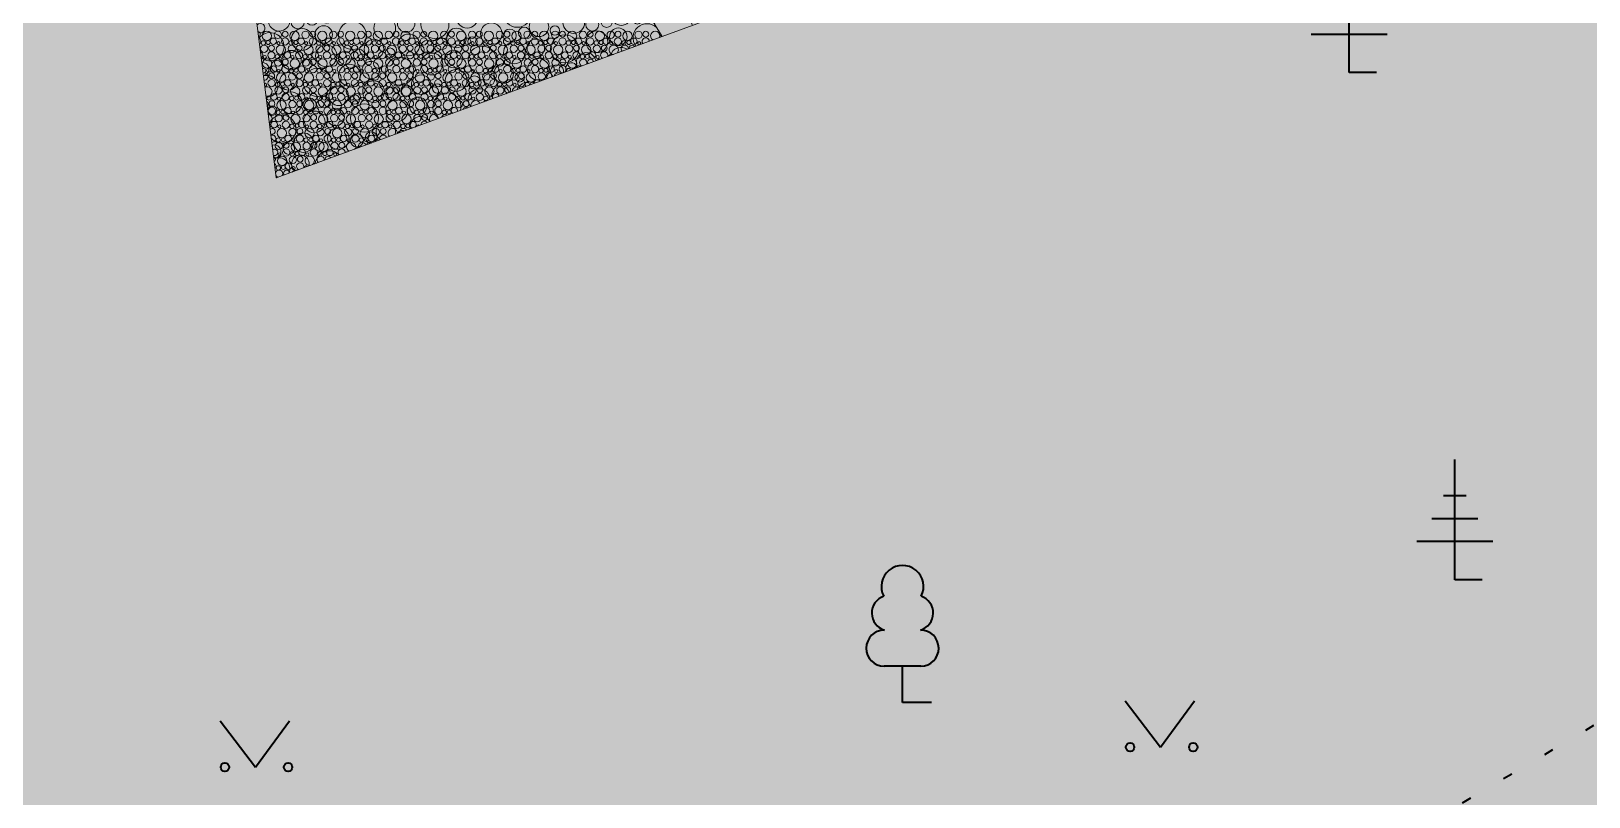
# Model space of a CAD drawing. Header units: millimetres. Extents: x 368386 to 861326, y -331222 to 250838.
# Drawn here: x 769509 to 789932, y -126148 to -116114 of the extents above; entities that cross this region are included whole.
import ezdxf

# ---------------------------------------------------------------- set-up
doc = ezdxf.new("R2010")
doc.units = ezdxf.units.MM
doc.header["$MEASUREMENT"] = 0
doc.linetypes.add('KOLVIK', pattern=[625, 125, -500])
for name, color, linetype, lineweight in [('New_       asendi fill_Pen_No__1', 7, 'Continuous', 13), ('New__ASENDIPLAAN_Pen_No__1', 7, 'Continuous', 13), ('New__ASENDIPLAAN_Pen_No__101', 252, 'Continuous', 13), ('New_HALJASTUS#1_Pen_No__7', 7, 'Continuous', 35), ('New_PUU_Pen_No__7', 7, 'Continuous', 35)]:
    doc.layers.add(name, color=color, linetype=linetype, lineweight=lineweight)
for name, color, linetype, lineweight, true_color in [('New_       asendi fill_Pen_No__149', 7, 'Continuous', 25, 0x186722), ('New_       asendi fill_Pen_No__181', 7, 'Continuous', 0, 0xe8e8e8), ('New__ASENDIPLAAN_Pen_No__102', 7, 'Continuous', 13, 0xcccccc)]:
    doc.layers.add(name, color=color, linetype=linetype, lineweight=lineweight, true_color=true_color)

# ---------------------------------------------------------------- blocks, each defined once
blk = doc.blocks.new('*X2')
at = {"layer": 'New__ASENDIPLAAN_Pen_No__102', "color": 254, "linetype": 'Continuous', "lineweight": 13, "true_color": 0xcccccc}
for centre, radius in [((771508, -106768), 128), ((771718, -106816), 62), ((771468, -107045), 115), ((771846, -107058), 184), ((771746, -107351), 85.8), ((771934, -107315), 75.2), ((772087, -107512), 115), ((771805, -107577), 143), ((771665, -107848), 128), ((772122, -107793), 142), ((772365, -107818), 85.8), ((771625, -108126), 115), ((771876, -107897), 62), ((772003, -108139), 184), ((772425, -108044), 143), ((772284, -108316), 128), ((771903, -108432), 85.8), ((772091, -108395), 75.2), ((772495, -108364), 62), ((772622, -108606), 184), ((771962, -108658), 143), ((772244, -108593), 115), ((771822, -108929), 128), ((772279, -108874), 142), ((772522, -108899), 85.8), ((772710, -108863), 75.2), ((772903, -108783), 128), ((773114, -108832), 62), ((772033, -108977), 62), ((772160, -109220), 184), ((772582, -109125), 143), ((772864, -109060), 115), ((771782, -109206), 115), ((772898, -109341), 142), ((773329, -109330), 75.2), ((771817, -109487), 142), ((772060, -109512), 85.8), ((772248, -109476), 75.2), ((772441, -109396), 128), ((772652, -109445), 62), ((773141, -109366), 85.8), ((773201, -109592), 143), ((773483, -109528), 115), ((772120, -109738), 143), ((772402, -109674), 115), ((772779, -109687), 184), ((773518, -109808), 142), ((772436, -109954), 142), ((772867, -109943), 75.2), ((773061, -109864), 128), ((773271, -109912), 62), ((771979, -110010), 128), ((772190, -110058), 62), ((772679, -109980), 85.8), ((772739, -110206), 143), ((773021, -110141), 115), ((773398, -110154), 184), ((773820, -110060), 143), ((771939, -110287), 115), ((772317, -110300), 184), ((773056, -110422), 142), ((773680, -110331), 128), ((771974, -110568), 142), ((772405, -110557), 75.2), ((772598, -110477), 128), ((772809, -110526), 62), ((773298, -110447), 85.8), ((773487, -110411), 75.2), ((773890, -110380), 62), ((774018, -110622), 184), ((772217, -110593), 85.8), ((772277, -110819), 143), ((772559, -110754), 115), ((772936, -110768), 184), ((773358, -110673), 143), ((773640, -110608), 115), ((774299, -110798), 128), ((772594, -111035), 142), ((773218, -110944), 128), ((773675, -110889), 142), ((773917, -110914), 85.8), ((774106, -110878), 75.2), ((771943, -111170), 75.2), ((772136, -111090), 128), ((772347, -111139), 62), ((772836, -111060), 85.8), ((773024, -111024), 75.2), ((773428, -110993), 62), ((773555, -111235), 184), ((773977, -111140), 143), ((774259, -111076), 115), ((772097, -111368), 115), ((772474, -111381), 184), ((772896, -111286), 143), ((773178, -111222), 115), ((773837, -111412), 128), ((774294, -111357), 142), ((774537, -111382), 85.8), ((772131, -111648), 142), ((772756, -111558), 128), ((773213, -111502), 142), ((773455, -111528), 85.8), ((773644, -111491), 75.2), ((774047, -111460), 62), ((774596, -111608), 143), ((772374, -111674), 85.8), ((772562, -111637), 75.2), ((772966, -111606), 62), ((773093, -111848), 184), ((773515, -111754), 143), ((773797, -111689), 115), ((774175, -111702), 184), ((774913, -111824), 142), ((772434, -111900), 143), ((772716, -111835), 115), ((773375, -112025), 128), ((773832, -111970), 142), ((774075, -111995), 85.8), ((774263, -111959), 75.2), ((774456, -111879), 128), ((774667, -111928), 62), ((772293, -112171), 128), ((772751, -112116), 142), ((772993, -112141), 85.8), ((773182, -112105), 75.2), ((773585, -112074), 62), ((774134, -112221), 143), ((774416, -112156), 115), ((774794, -112170), 184), ((772100, -112251), 75.2), ((772504, -112220), 62), ((772631, -112462), 184), ((773053, -112367), 143), ((773335, -112302), 115), ((773713, -112316), 184), ((774451, -112437), 142), ((775075, -112346), 128), ((772254, -112448), 115), ((772913, -112638), 128), ((773370, -112583), 142), ((773612, -112608), 85.8), ((773801, -112572), 75.2), ((773994, -112492), 128), ((774205, -112541), 62), ((774694, -112462), 85.8), ((774882, -112426), 75.2), ((775036, -112624), 115), ((775286, -112395), 62), ((772289, -112729), 142), ((772531, -112754), 85.8), ((772720, -112718), 75.2), ((773123, -112687), 62), ((773672, -112834), 143), ((773954, -112770), 115), ((774332, -112783), 184), ((774754, -112688), 143), ((772591, -112980), 143), ((772873, -112916), 115), ((773250, -112929), 184), ((773989, -113051), 142), ((774613, -112960), 128), ((775070, -112905), 142), ((775313, -112930), 85.8), ((775501, -112893), 75.2), ((772451, -113252), 128), ((772908, -113196), 142), ((773150, -113222), 85.8), ((773339, -113185), 75.2), ((773532, -113106), 128), ((773742, -113154), 62), ((774232, -113076), 85.8), ((774420, -113039), 75.2), ((774573, -113237), 115), ((774824, -113008), 62), ((774951, -113250), 184), ((775373, -113156), 143), ((775655, -113091), 115), ((772257, -113331), 75.2), ((772661, -113300), 62), ((773210, -113448), 143), ((773492, -113383), 115), ((773870, -113396), 184), ((774291, -113302), 143), ((775232, -113427), 128), ((775690, -113372), 142), ((775932, -113397), 85.8), ((772411, -113529), 115), ((772788, -113542), 184), ((773527, -113664), 142), ((774151, -113573), 128), ((774608, -113518), 142), ((774851, -113543), 85.8), ((775039, -113507), 75.2), ((775443, -113476), 62), ((775570, -113718), 184), ((775992, -113623), 143), ((772446, -113810), 142), ((772688, -113835), 85.8), ((772877, -113799), 75.2), ((773070, -113719), 128), ((773280, -113768), 62), ((773770, -113689), 85.8), ((773958, -113653), 75.2), ((774111, -113850), 115), ((774362, -113622), 62), ((774489, -113864), 184), ((774911, -113769), 143), ((775193, -113704), 115), ((772748, -114061), 143), ((773030, -113996), 115), ((773408, -114010), 184), ((773829, -113915), 143), ((774770, -114040), 128), ((775228, -113985), 142), ((775470, -114010), 85.8), ((775658, -113974), 75.2), ((775852, -113894), 128), ((776062, -113943), 62), ((773065, -114277), 142), ((773689, -114186), 128), ((774146, -114131), 142), ((774389, -114156), 85.8), ((774577, -114120), 75.2), ((774981, -114089), 62), ((775108, -114331), 184), ((775530, -114236), 143), ((775812, -114172), 115), ((776189, -114185), 184), ((772415, -114412), 75.2), ((772608, -114332), 128), ((772818, -114381), 62), ((773308, -114302), 85.8), ((773496, -114266), 75.2), ((773649, -114464), 115), ((773900, -114235), 62), ((774027, -114477), 184), ((774449, -114382), 143), ((774731, -114318), 115), ((775847, -114453), 142), ((776278, -114441), 75.2), ((776471, -114362), 128), ((772568, -114610), 115), ((772945, -114623), 184), ((773367, -114528), 143), ((774308, -114654), 128), ((774765, -114599), 142), ((775008, -114624), 85.8), ((775196, -114587), 75.2), ((775390, -114508), 128), ((775600, -114556), 62), ((776089, -114478), 85.8), ((776149, -114704), 143), ((776431, -114639), 115), ((772603, -114890), 142), ((773227, -114800), 128), ((773684, -114745), 142), ((773927, -114770), 85.8), ((774115, -114733), 75.2), ((774519, -114702), 62), ((774646, -114944), 184), ((775068, -114850), 143), ((775350, -114785), 115), ((775727, -114798), 184), ((776466, -114920), 142), ((772845, -114916), 85.8), ((773034, -114879), 75.2), ((773187, -115077), 115), ((773437, -114848), 62), ((773565, -115090), 184), ((773986, -114996), 143), ((774268, -114931), 115), ((775385, -115066), 142), ((775816, -115055), 75.2), ((776009, -114975), 128), ((776219, -115024), 62), ((776709, -114945), 85.8), ((776897, -114909), 75.2), ((772905, -115142), 143), ((773846, -115267), 128), ((774303, -115212), 142), ((774546, -115237), 85.8), ((774734, -115201), 75.2), ((774927, -115121), 128), ((775138, -115170), 62), ((775627, -115091), 85.8), ((775687, -115317), 143), ((775969, -115252), 115), ((776347, -115266), 184), ((776768, -115171), 143), ((772765, -115413), 128), ((773222, -115358), 142), ((773465, -115383), 85.8), ((773653, -115347), 75.2), ((774057, -115316), 62), ((774184, -115558), 184), ((774606, -115463), 143), ((774888, -115398), 115), ((775265, -115412), 184), ((776628, -115442), 128), ((777085, -115387), 142), ((772572, -115493), 75.2), ((772725, -115690), 115), ((772975, -115462), 62), ((773103, -115704), 184), ((773524, -115609), 143), ((773806, -115544), 115), ((774923, -115679), 142), ((775353, -115668), 75.2), ((775547, -115588), 128), ((775757, -115637), 62), ((776004, -115533), 142), ((776246, -115558), 85.8), ((776435, -115522), 75.2), ((776839, -115491), 62), ((776966, -115733), 184), ((773384, -115880), 128), ((773841, -115825), 142), ((774084, -115850), 85.8), ((774272, -115814), 75.2), ((774465, -115734), 128), ((774676, -115783), 62), ((775165, -115704), 85.8), ((775225, -115930), 143), ((775507, -115866), 115), ((775884, -115879), 184), ((776306, -115784), 143), ((776588, -115720), 115), ((777247, -115910), 128), ((772760, -115971), 142), ((773003, -115996), 85.8), ((773191, -115960), 75.2), ((773595, -115929), 62), ((773722, -116171), 184), ((774144, -116076), 143), ((774426, -116012), 115), ((774803, -116025), 184), ((776166, -116056), 128), ((776623, -116001), 142), ((776866, -116026), 85.8), ((777054, -115989), 75.2), ((777458, -115958), 62), ((773062, -116222), 143), ((773344, -116158), 115), ((774460, -116293), 142), ((774891, -116281), 75.2), ((775085, -116202), 128), ((775295, -116250), 62), ((775542, -116147), 142), ((775784, -116172), 85.8), ((775973, -116135), 75.2), ((776376, -116104), 62), ((776504, -116346), 184), ((776925, -116252), 143), ((777207, -116187), 115), ((772922, -116494), 128), ((773379, -116438), 142), ((773622, -116464), 85.8), ((773810, -116427), 75.2), ((774003, -116348), 128), ((774214, -116396), 62), ((774703, -116318), 85.8), ((774763, -116544), 143), ((775045, -116479), 115), ((775422, -116492), 184), ((775844, -116398), 143), ((776126, -116333), 115), ((772729, -116573), 75.2), ((773132, -116542), 62), ((773260, -116784), 184), ((773682, -116690), 143), ((773963, -116625), 115), ((774341, -116638), 184), ((775704, -116669), 128), ((776161, -116614), 142), ((772882, -116771), 115), ((773998, -116906), 142), ((774429, -116895), 75.2), ((774622, -116815), 128), ((774833, -116864), 62), ((775080, -116760), 142), ((775322, -116785), 85.8), ((775511, -116749), 75.2), ((775914, -116718), 62), ((772917, -117052), 142), ((773160, -117077), 85.8), ((773348, -117041), 75.2), ((773541, -116961), 128), ((773752, -117010), 62), ((774241, -116931), 85.8), ((774301, -117157), 143), ((774583, -117092), 115), ((773219, -117303), 143), ((773501, -117238), 115), ((773879, -117252), 184), ((773536, -117519), 142), ((772886, -117654), 75.2), ((773079, -117574), 128), ((773290, -117623), 62), ((773779, -117544), 85.8)]:
    blk.add_circle(centre, radius, dxfattribs=at)
for centre, radius, start, end in [((771069, -105510), 184, 305.5084, 335.9339), ((771158, -105767), 75.2, 301.8569, 72.3785), ((771351, -105687), 128, 141.5434, 281.8551), ((771311, -105964), 115, 220.3234, 153.912), ((771346, -106245), 142, 234.5317, 139.7037), ((771588, -106270), 85.8, 76.4477, 346.9508), ((771688, -105978), 184, 197.412, 225.9864), ((771648, -106496), 143, 57.5042, 5.8943), ((771226, -106591), 184, 297.9508, 76.2846), ((771965, -106712), 142, 132.7108, 290.6877), ((771315, -106847), 75.2, 284.3524, 89.883), ((771503, -107326), 142, 220.8389, 153.3965), ((772127, -107235), 128, 62.5745, 0.824), ((772338, -107283), 62, 166.9262, 256.4723), ((772465, -107526), 184, 129.5426, 293.8559), ((771384, -107672), 184, 290.7572, 83.4782), ((772553, -107782), 75.2, 94.3416, 329.0569), ((771472, -107928), 75.2, 267.5264, 106.709), ((772707, -107980), 115, 117.809, 305.5895), ((772741, -108260), 142, 59.288, 4.1104), ((771660, -108406), 142, 196.4366, 177.7988), ((772984, -108286), 85.8, 173.5661, 249.8323), ((773044, -108512), 143, 121.5093, 301.8892), ((771541, -108752), 184, 283.7777, 90.4577), ((771629, -109009), 75.2, 249.7839, 124.4515), ((773241, -109074), 184, 77.5811, 345.8173), ((771500, -109271), 143, 338.4121, 35.8233), ((773523, -109250), 128, 130.1717, 293.2268), ((771698, -109833), 184, 276.8967, 97.3387), ((773860, -109541), 184, 178.3687, 245.0298), ((773760, -109834), 85.8, 36.7139, 26.6845), ((771786, -110089), 75.2, 228.3775, 145.8579), ((771657, -110352), 143, 323.4483, 50.7871), ((774137, -110276), 142, 122.742, 300.6564), ((774439, -110527), 143, 185.035, 238.3635), ((771855, -110914), 184, 270.0125, 104.2229), ((774509, -110847), 62, 140.0301, 283.3683), ((774637, -111089), 184, 121.8659, 301.5326), ((771815, -111432), 143, 311.8382, 62.3972), ((774725, -111345), 75.2, 69.9233, 353.4751), ((774878, -111543), 115, 105.3797, 318.0188), ((771885, -111752), 62, 333.2921, 40.9433), ((772012, -111994), 184, 263.0229, 111.2125), ((775156, -111849), 85.8, 151.7397, 271.6588), ((775216, -112075), 143, 111.6389, 311.7595), ((775532, -112291), 142, 189.0223, 234.3762), ((771972, -112513), 143, 301.688, 72.5474), ((775413, -112637), 184, 65.6317, 357.7668), ((775695, -112814), 128, 119.1318, 304.2666), ((772042, -112833), 62, 305.5397, 68.6957), ((772169, -113075), 184, 255.8109, 118.4245), ((776032, -113104), 184, 166.2835, 257.115), ((772069, -113368), 85.8, 330.4593, 43.7761), ((772129, -113594), 143, 292.3093, 81.9261), ((776121, -113361), 75.2, 188.7717, 234.6267), ((776274, -113558), 115, 178.2779, 245.1206), ((776309, -113839), 142, 112.8051, 310.5933), ((772199, -113914), 62, 284.0784, 90.157), ((772326, -114156), 184, 248.2234, 126.012), ((776611, -114090), 143, 167.9424, 255.456), ((776681, -114410), 62, 117.0593, 306.3392), ((772226, -114448), 85.8, 310.1849, 64.0505), ((772286, -114674), 143, 283.3341, 90.9013), ((776809, -114652), 184, 114.1922, 309.2063), ((772356, -114994), 62, 263.6095, 110.6259), ((777090, -114829), 128, 195.609, 227.7895), ((772483, -115236), 184, 240.0304, 134.205), ((777050, -115106), 115, 92.0861, 331.3124), ((777328, -115412), 85.8, 134.0938, 289.3047), ((772383, -115529), 85.8, 293.918, 80.3174), ((777388, -115638), 143, 101.4531, 321.9454), ((772443, -115755), 143, 274.5111, 99.7243), ((777704, -115855), 142, 170.2797, 253.1188), ((772513, -116075), 62, 241.0771, 133.1583), ((772640, -116317), 184, 230.8261, 143.4093), ((777585, -116200), 184, 47.2799, 216.5637), ((777585, -116200), 184, 3.6561, 16.1185), ((776785, -116523), 128, 9.2662, 210.9535), ((777242, -116468), 142, 55.0928, 165.1269), ((772540, -116610), 85.8, 278.9772, 95.2582), ((776404, -116639), 85.8, 347.4019, 232.8179), ((776592, -116603), 75.2, 8.1825, 212.0373), ((772600, -116836), 143, 265.6251, 108.6103), ((776042, -116960), 184, 65.3295, 154.8903), ((774960, -117106), 184, 345.484, 234.7358), ((775382, -117011), 143, 0.4271, 219.7926), ((775664, -116946), 115, 14.0887, 206.1311), ((772670, -117156), 62, 206.5332, 167.7022), ((772798, -117398), 184, 219.6913, 154.5441), ((773967, -117508), 75.2, 315.6369, 264.5829), ((774160, -117428), 128, 343.3773, 236.8425), ((774371, -117477), 62, 62.2344, 157.9854), ((774618, -117373), 142, 31.9164, 188.3034), ((772698, -117690), 85.8, 264.1655, 110.0699), ((773839, -117770), 143, 89.7293, 130.4905), ((772757, -117916), 143, 335.4845, 117.7889), ((773039, -117852), 115, 346.0751, 234.1447), ((773417, -117865), 184, 45.2503, 174.9695)]:
    blk.add_arc(centre, radius, start, end, dxfattribs=at)
blk = doc.blocks.new('*X4')
at = {"layer": 'New_       asendi fill_Pen_No__181', "color": 254, "linetype": 'Continuous', "lineweight": 0, "true_color": 0xe8e8e8}
for centre, radius in [((772599, -116175), 61.2), ((772684, -116246), 42.6), ((772743, -116162), 47.7), ((772838, -116248), 47.3), ((772839, -116154), 38.4), ((772963, -116175), 61.2), ((773048, -116246), 42.6), ((773106, -116162), 47.7), ((773201, -116248), 47.3), ((773202, -116154), 38.4), ((773326, -116175), 61.2), ((773412, -116246), 42.6), ((773470, -116162), 47.7), ((773565, -116248), 47.3), ((773566, -116154), 38.4), ((773690, -116175), 61.2), ((773775, -116246), 42.6), ((773834, -116162), 47.7), ((773929, -116248), 47.3), ((773930, -116154), 38.4), ((774054, -116175), 61.2), ((774139, -116246), 42.6), ((774197, -116162), 47.7), ((774292, -116248), 47.3), ((774293, -116154), 38.4), ((774418, -116175), 61.2), ((774503, -116246), 42.6), ((774561, -116162), 47.7), ((774656, -116248), 47.3), ((774657, -116154), 38.4), ((774781, -116175), 61.2), ((774866, -116246), 42.6), ((774925, -116162), 47.7), ((775020, -116248), 47.3), ((775021, -116154), 38.4), ((775145, -116175), 61.2), ((775230, -116246), 42.6), ((775289, -116162), 47.7), ((775384, -116248), 47.3), ((775385, -116154), 38.4), ((775509, -116175), 61.2), ((775594, -116246), 42.6), ((775652, -116162), 47.7), ((775747, -116248), 47.3), ((775748, -116154), 38.4), ((775872, -116175), 61.2), ((775958, -116246), 42.6), ((776016, -116162), 47.7), ((776111, -116248), 47.3), ((776112, -116154), 38.4), ((776236, -116175), 61.2), ((776321, -116246), 42.6), ((776380, -116162), 47.7), ((776475, -116248), 47.3), ((776476, -116154), 38.4), ((776600, -116175), 61.2), ((776685, -116246), 42.6), ((776743, -116162), 47.7), ((776838, -116248), 47.3), ((776839, -116154), 38.4), ((776964, -116175), 61.2), ((777049, -116246), 42.6), ((777107, -116162), 47.7), ((777202, -116248), 47.3), ((777203, -116154), 38.4), ((777327, -116175), 61.2), ((777412, -116246), 42.6), ((777471, -116162), 47.7), ((777567, -116154), 38.4), ((772563, -116344), 47.7), ((772553, -116267), 28.6), ((772617, -116263), 25.1), ((772658, -116430), 47.3), ((772659, -116336), 38.4), ((772783, -116357), 61.2), ((772752, -116271), 20.7), ((772868, -116428), 42.6), ((772926, -116344), 47.7), ((772917, -116267), 28.6), ((772980, -116263), 25.1), ((773021, -116430), 47.3), ((773022, -116336), 38.4), ((773146, -116357), 61.2), ((773115, -116271), 20.7), ((773232, -116428), 42.6), ((773290, -116344), 47.7), ((773280, -116267), 28.6), ((773344, -116263), 25.1), ((773385, -116430), 47.3), ((773386, -116336), 38.4), ((773510, -116357), 61.2), ((773479, -116271), 20.7), ((773595, -116428), 42.6), ((773654, -116344), 47.7), ((773644, -116267), 28.6), ((773708, -116263), 25.1), ((773749, -116430), 47.3), ((773750, -116336), 38.4), ((773874, -116357), 61.2), ((773843, -116271), 20.7), ((773959, -116428), 42.6), ((774017, -116344), 47.7), ((774008, -116267), 28.6), ((774072, -116263), 25.1), ((774112, -116430), 47.3), ((774113, -116336), 38.4), ((774238, -116357), 61.2), ((774206, -116271), 20.7), ((774323, -116428), 42.6), ((774381, -116344), 47.7), ((774371, -116267), 28.6), ((774435, -116263), 25.1), ((774476, -116430), 47.3), ((774477, -116336), 38.4), ((774601, -116357), 61.2), ((774570, -116271), 20.7), ((774686, -116428), 42.6), ((774745, -116344), 47.7), ((774735, -116267), 28.6), ((774799, -116263), 25.1), ((774840, -116430), 47.3), ((774841, -116336), 38.4), ((774965, -116357), 61.2), ((774934, -116271), 20.7), ((775050, -116428), 42.6), ((775109, -116344), 47.7), ((775099, -116267), 28.6), ((775163, -116263), 25.1), ((775204, -116430), 47.3), ((775205, -116336), 38.4), ((775329, -116357), 61.2), ((775297, -116271), 20.7), ((775414, -116428), 42.6), ((775472, -116344), 47.7), ((775463, -116267), 28.6), ((775526, -116263), 25.1), ((775567, -116430), 47.3), ((775568, -116336), 38.4), ((775692, -116357), 61.2), ((775661, -116271), 20.7), ((775778, -116428), 42.6), ((775836, -116344), 47.7), ((775826, -116267), 28.6), ((775890, -116263), 25.1), ((775931, -116430), 47.3), ((775932, -116336), 38.4), ((776056, -116357), 61.2), ((776025, -116271), 20.7), ((776141, -116428), 42.6), ((776200, -116344), 47.7), ((776190, -116267), 28.6), ((776254, -116263), 25.1), ((776295, -116430), 47.3), ((776296, -116336), 38.4), ((776420, -116357), 61.2), ((776389, -116271), 20.7), ((776505, -116428), 42.6), ((776563, -116344), 47.7), ((776554, -116267), 28.6), ((776618, -116263), 25.1), ((776658, -116430), 47.3), ((776659, -116336), 38.4), ((776784, -116357), 61.2), ((776752, -116271), 20.7), ((776869, -116428), 42.6), ((776927, -116344), 47.7), ((776917, -116267), 28.6), ((776981, -116263), 25.1), ((777023, -116336), 38.4), ((777116, -116271), 20.7), ((777281, -116267), 28.6), ((777345, -116263), 25.1), ((777480, -116271), 20.7), ((772603, -116539), 61.2), ((772572, -116453), 20.7), ((772620, -116627), 25.1), ((772688, -116610), 42.6), ((772746, -116526), 47.7), ((772737, -116449), 28.6), ((772755, -116635), 20.7), ((772800, -116445), 25.1), ((772841, -116612), 47.3), ((772842, -116518), 38.4), ((772920, -116631), 28.6), ((772966, -116539), 61.2), ((772935, -116453), 20.7), ((772984, -116627), 25.1), ((773052, -116610), 42.6), ((773110, -116526), 47.7), ((773100, -116449), 28.6), ((773119, -116635), 20.7), ((773164, -116445), 25.1), ((773205, -116612), 47.3), ((773206, -116518), 38.4), ((773284, -116631), 28.6), ((773330, -116539), 61.2), ((773299, -116453), 20.7), ((773348, -116627), 25.1), ((773415, -116610), 42.6), ((773474, -116526), 47.7), ((773464, -116449), 28.6), ((773483, -116635), 20.7), ((773528, -116445), 25.1), ((773569, -116612), 47.3), ((773570, -116518), 38.4), ((773648, -116631), 28.6), ((773694, -116539), 61.2), ((773663, -116453), 20.7), ((773712, -116627), 25.1), ((773779, -116610), 42.6), ((773837, -116526), 47.7), ((773828, -116449), 28.6), ((773846, -116635), 20.7), ((773892, -116445), 25.1), ((773932, -116612), 47.3), ((773933, -116518), 38.4), ((774011, -116631), 28.6), ((774058, -116539), 61.2), ((774026, -116453), 20.7), ((774075, -116627), 25.1), ((774143, -116610), 42.6), ((774201, -116526), 47.7), ((774191, -116449), 28.6), ((774210, -116635), 20.7), ((774255, -116445), 25.1), ((774296, -116612), 47.3), ((774297, -116518), 38.4), ((774375, -116631), 28.6), ((774421, -116539), 61.2), ((774390, -116453), 20.7), ((774439, -116627), 25.1), ((774506, -116610), 42.6), ((774565, -116526), 47.7), ((774555, -116449), 28.6), ((774574, -116635), 20.7), ((774619, -116445), 25.1), ((774660, -116612), 47.3), ((774661, -116518), 38.4), ((774739, -116631), 28.6), ((774785, -116539), 61.2), ((774754, -116453), 20.7), ((774803, -116627), 25.1), ((774870, -116610), 42.6), ((774929, -116526), 47.7), ((774919, -116449), 28.6), ((774937, -116635), 20.7), ((774983, -116445), 25.1), ((775024, -116612), 47.3), ((775025, -116518), 38.4), ((775103, -116631), 28.6), ((775149, -116539), 61.2), ((775117, -116453), 20.7), ((775166, -116627), 25.1), ((775234, -116610), 42.6), ((775292, -116526), 47.7), ((775283, -116449), 28.6), ((775301, -116635), 20.7), ((775346, -116445), 25.1), ((775387, -116612), 47.3), ((775388, -116518), 38.4), ((775466, -116631), 28.6), ((775512, -116539), 61.2), ((775481, -116453), 20.7), ((775530, -116627), 25.1), ((775598, -116610), 42.6), ((775656, -116526), 47.7), ((775646, -116449), 28.6), ((775665, -116635), 20.7), ((775710, -116445), 25.1), ((775751, -116612), 47.3), ((775752, -116518), 38.4), ((775830, -116631), 28.6), ((775876, -116539), 61.2), ((775845, -116453), 20.7), ((775894, -116627), 25.1), ((775961, -116610), 42.6), ((776020, -116526), 47.7), ((776010, -116449), 28.6), ((776029, -116635), 20.7), ((776074, -116445), 25.1), ((776115, -116612), 47.3), ((776116, -116518), 38.4), ((776194, -116631), 28.6), ((776240, -116539), 61.2), ((776209, -116453), 20.7), ((776258, -116627), 25.1), ((776325, -116610), 42.6), ((776383, -116526), 47.7), ((776374, -116449), 28.6), ((776392, -116635), 20.7), ((776438, -116445), 25.1), ((776479, -116518), 38.4), ((776604, -116539), 61.2), ((776572, -116453), 20.7), ((776737, -116449), 28.6), ((776801, -116445), 25.1), ((776936, -116453), 20.7), ((772661, -116794), 47.3), ((772662, -116700), 38.4), ((772740, -116813), 28.6), ((772786, -116721), 61.2), ((772804, -116809), 25.1), ((772872, -116792), 42.6), ((772930, -116708), 47.7), ((772939, -116817), 20.7), ((773025, -116794), 47.3), ((773026, -116700), 38.4), ((773104, -116813), 28.6), ((773150, -116721), 61.2), ((773168, -116809), 25.1), ((773235, -116792), 42.6), ((773294, -116708), 47.7), ((773303, -116817), 20.7), ((773389, -116794), 47.3), ((773390, -116700), 38.4), ((773468, -116813), 28.6), ((773514, -116721), 61.2), ((773532, -116809), 25.1), ((773599, -116792), 42.6), ((773657, -116708), 47.7), ((773666, -116817), 20.7), ((773752, -116794), 47.3), ((773753, -116700), 38.4), ((773831, -116813), 28.6), ((773878, -116721), 61.2), ((773895, -116809), 25.1), ((773963, -116792), 42.6), ((774021, -116708), 47.7), ((774030, -116817), 20.7), ((774116, -116794), 47.3), ((774117, -116700), 38.4), ((774195, -116813), 28.6), ((774241, -116721), 61.2), ((774259, -116809), 25.1), ((774326, -116792), 42.6), ((774385, -116708), 47.7), ((774394, -116817), 20.7), ((774480, -116794), 47.3), ((774481, -116700), 38.4), ((774559, -116813), 28.6), ((774605, -116721), 61.2), ((774623, -116809), 25.1), ((774690, -116792), 42.6), ((774749, -116708), 47.7), ((774757, -116817), 20.7), ((774844, -116794), 47.3), ((774845, -116700), 38.4), ((774923, -116813), 28.6), ((774969, -116721), 61.2), ((774986, -116809), 25.1), ((775054, -116792), 42.6), ((775112, -116708), 47.7), ((775121, -116817), 20.7), ((775207, -116794), 47.3), ((775208, -116700), 38.4), ((775286, -116813), 28.6), ((775332, -116721), 61.2), ((775350, -116809), 25.1), ((775418, -116792), 42.6), ((775476, -116708), 47.7), ((775485, -116817), 20.7), ((775571, -116794), 47.3), ((775572, -116700), 38.4), ((775650, -116813), 28.6), ((775696, -116721), 61.2), ((775714, -116809), 25.1), ((775781, -116792), 42.6), ((775840, -116708), 47.7), ((775849, -116817), 20.7), ((775935, -116794), 47.3), ((775936, -116700), 38.4), ((776060, -116721), 61.2), ((776203, -116708), 47.7), ((772624, -116991), 25.1), ((772692, -116974), 42.6), ((772750, -116890), 47.7), ((772790, -117085), 61.2), ((772759, -116999), 20.7), ((772845, -116976), 47.3), ((772846, -116882), 38.4), ((772934, -117072), 47.7), ((772924, -116995), 28.6), ((772970, -116903), 61.2), ((772988, -116991), 25.1), ((773055, -116974), 42.6), ((773114, -116890), 47.7), ((773154, -117085), 61.2), ((773123, -116999), 20.7), ((773209, -116976), 47.3), ((773210, -116882), 38.4), ((773297, -117072), 47.7), ((773288, -116995), 28.6), ((773334, -116903), 61.2), ((773352, -116991), 25.1), ((773419, -116974), 42.6), ((773477, -116890), 47.7), ((773518, -117085), 61.2), ((773486, -116999), 20.7), ((773572, -116976), 47.3), ((773573, -116882), 38.4), ((773661, -117072), 47.7), ((773651, -116995), 28.6), ((773698, -116903), 61.2), ((773715, -116991), 25.1), ((773783, -116974), 42.6), ((773841, -116890), 47.7), ((773881, -117085), 61.2), ((773850, -116999), 20.7), ((773936, -116976), 47.3), ((773937, -116882), 38.4), ((774025, -117072), 47.7), ((774015, -116995), 28.6), ((774061, -116903), 61.2), ((774079, -116991), 25.1), ((774146, -116974), 42.6), ((774205, -116890), 47.7), ((774245, -117085), 61.2), ((774214, -116999), 20.7), ((774300, -116976), 47.3), ((774301, -116882), 38.4), ((774389, -117072), 47.7), ((774379, -116995), 28.6), ((774425, -116903), 61.2), ((774443, -116991), 25.1), ((774510, -116974), 42.6), ((774569, -116890), 47.7), ((774609, -117085), 61.2), ((774577, -116999), 20.7), ((774664, -116976), 47.3), ((774665, -116882), 38.4), ((774752, -117072), 47.7), ((774743, -116995), 28.6), ((774789, -116903), 61.2), ((774806, -116991), 25.1), ((774874, -116974), 42.6), ((774932, -116890), 47.7), ((774972, -117085), 61.2), ((774941, -116999), 20.7), ((775027, -116976), 47.3), ((775028, -116882), 38.4), ((775116, -117072), 47.7), ((775106, -116995), 28.6), ((775152, -116903), 61.2), ((775170, -116991), 25.1), ((775238, -116974), 42.6), ((775296, -116890), 47.7), ((775305, -116999), 20.7), ((775391, -116976), 47.3), ((775392, -116882), 38.4), ((775470, -116995), 28.6), ((775516, -116903), 61.2), ((775660, -116890), 47.7), ((775756, -116882), 38.4), ((772665, -117158), 47.3), ((772666, -117064), 38.4), ((772754, -117254), 47.7), ((772744, -117177), 28.6), ((772808, -117173), 25.1), ((772850, -117245), 38.4), ((772875, -117156), 42.6), ((772974, -117267), 61.2), ((772943, -117181), 20.7), ((773029, -117158), 47.3), ((773030, -117064), 38.4), ((773117, -117254), 47.7), ((773108, -117177), 28.6), ((773172, -117173), 25.1), ((773213, -117245), 38.4), ((773239, -117156), 42.6), ((773338, -117267), 61.2), ((773306, -117181), 20.7), ((773392, -117158), 47.3), ((773393, -117064), 38.4), ((773481, -117254), 47.7), ((773471, -117177), 28.6), ((773535, -117173), 25.1), ((773577, -117245), 38.4), ((773603, -117156), 42.6), ((773701, -117267), 61.2), ((773670, -117181), 20.7), ((773756, -117158), 47.3), ((773757, -117064), 38.4), ((773845, -117254), 47.7), ((773835, -117177), 28.6), ((773899, -117173), 25.1), ((773941, -117245), 38.4), ((773966, -117156), 42.6), ((774065, -117267), 61.2), ((774034, -117181), 20.7), ((774120, -117158), 47.3), ((774121, -117064), 38.4), ((774209, -117254), 47.7), ((774199, -117177), 28.6), ((774263, -117173), 25.1), ((774305, -117245), 38.4), ((774330, -117156), 42.6), ((774429, -117267), 61.2), ((774397, -117181), 20.7), ((774484, -117158), 47.3), ((774485, -117064), 38.4), ((774572, -117254), 47.7), ((774563, -117177), 28.6), ((774626, -117173), 25.1), ((774668, -117245), 38.4), ((774694, -117156), 42.6), ((774761, -117181), 20.7), ((774847, -117158), 47.3), ((774848, -117064), 38.4), ((774926, -117177), 28.6), ((774990, -117173), 25.1), ((775212, -117064), 38.4), ((772695, -117338), 42.6), ((772794, -117449), 61.2), ((772763, -117363), 20.7), ((772849, -117340), 47.3), ((772937, -117436), 47.7), ((772928, -117359), 28.6), ((772992, -117355), 25.1), ((773033, -117427), 38.4), ((773059, -117338), 42.6), ((773158, -117449), 61.2), ((773126, -117363), 20.7), ((773212, -117340), 47.3), ((773301, -117436), 47.7), ((773291, -117359), 28.6), ((773355, -117355), 25.1), ((773397, -117427), 38.4), ((773423, -117338), 42.6), ((773521, -117449), 61.2), ((773490, -117363), 20.7), ((773576, -117340), 47.3), ((773665, -117436), 47.7), ((773655, -117359), 28.6), ((773719, -117355), 25.1), ((773761, -117427), 38.4), ((773786, -117338), 42.6), ((773885, -117449), 61.2), ((773854, -117363), 20.7), ((773940, -117340), 47.3), ((774029, -117436), 47.7), ((774019, -117359), 28.6), ((774083, -117355), 25.1), ((774125, -117427), 38.4), ((774150, -117338), 42.6), ((774217, -117363), 20.7), ((774304, -117340), 47.3), ((774383, -117359), 28.6), ((774446, -117355), 25.1), ((772757, -117618), 47.7), ((772748, -117541), 28.6), ((772812, -117537), 25.1), ((772853, -117609), 38.4), ((772879, -117520), 42.6), ((772978, -117631), 61.2), ((772946, -117545), 20.7), ((773032, -117522), 47.3), ((773121, -117618), 47.7), ((773111, -117541), 28.6), ((773175, -117537), 25.1), ((773217, -117609), 38.4), ((773243, -117520), 42.6), ((773341, -117631), 61.2), ((773310, -117545), 20.7), ((773396, -117522), 47.3), ((773485, -117618), 47.7), ((773475, -117541), 28.6), ((773539, -117537), 25.1), ((773581, -117609), 38.4), ((773606, -117520), 42.6), ((773674, -117545), 20.7), ((773760, -117522), 47.3), ((773839, -117541), 28.6), ((773903, -117537), 25.1), ((773970, -117520), 42.6), ((772798, -117813), 61.2), ((772766, -117727), 20.7), ((772852, -117704), 47.3), ((772883, -117884), 42.6), ((772941, -117800), 47.7), ((772931, -117723), 28.6), ((772995, -117719), 25.1), ((773037, -117791), 38.4), ((773063, -117702), 42.6), ((773130, -117727), 20.7), ((773216, -117704), 47.3), ((773295, -117723), 28.6), ((773359, -117719), 25.1), ((773426, -117702), 42.6), ((773494, -117727), 20.7), ((772751, -117905), 28.6), ((772815, -117901), 25.1), ((772950, -117909), 20.7)]:
    blk.add_circle(centre, radius, dxfattribs=at)
for centre, radius, start, end in [((772475, -116154), 38.4, 294.2322, 80.0032), ((772474, -116248), 47.3, 307.5892, 66.6462), ((777566, -116248), 47.3, 2.9108, 217.309), ((777691, -116175), 61.2, 339.8017, 240.4181), ((772504, -116428), 42.6, 299.6052, 74.6302), ((777022, -116430), 47.3, 340.7129, 239.5069), ((777147, -116357), 61.2, 314.7565, 265.4632), ((777232, -116428), 42.6, 91.0542, 129.1655), ((777291, -116344), 47.7, 357.9771, 222.2427), ((777387, -116336), 38.4, 30.2679, 189.9518), ((772557, -116631), 28.6, 255.2673, 118.9681), ((776478, -116612), 47.3, 303.2828, 276.937), ((776557, -116631), 28.6, 18.2082, 202.0116), ((776621, -116627), 25.1, 64.9064, 155.3134), ((776689, -116610), 42.6, 54.7419, 165.4779), ((776747, -116526), 47.7, 334.6361, 245.5837), ((776843, -116518), 38.4, 6.119, 214.1008), ((776967, -116539), 61.2, 80.8004, 139.4194), ((777101, -116449), 28.6, 51.9666, 168.2531), ((772566, -116708), 47.7, 264.2249, 110.0105), ((772575, -116817), 20.7, 260.23, 114.0055), ((776014, -116813), 28.6, 343.6566, 236.5631), ((776078, -116809), 25.1, 23.8352, 196.3846), ((776145, -116792), 42.6, 31.1447, 189.0751), ((776299, -116700), 38.4, 338.8177, 241.402), ((776424, -116721), 61.2, 57.6987, 162.5211), ((772606, -116903), 61.2, 251.5857, 122.6497), ((775336, -117085), 61.2, 25.0431, 195.1766), ((775480, -117072), 47.7, 84.2438, 135.9759), ((775534, -116991), 25.1, 345.0351, 235.1846), ((775601, -116974), 42.6, 9.42, 210.7998), ((775755, -116976), 47.3, 102.6739, 117.5458), ((775880, -116903), 61.2, 40.4745, 179.7453), ((772570, -117072), 47.7, 317.2954, 56.94), ((772610, -117267), 61.2, 291.3399, 82.8955), ((774792, -117267), 61.2, 9.9729, 210.2469), ((774936, -117254), 47.7, 54.4178, 165.8019), ((775058, -117156), 42.6, 345.8885, 234.3312), ((775211, -117158), 47.3, 60.8473, 159.3725), ((772628, -117355), 25.1, 296.764, 77.4714), ((772670, -117427), 38.4, 238.0247, 136.2107), ((774249, -117449), 61.2, 354.1335, 226.0862), ((774392, -117436), 47.7, 33.2578, 186.962), ((774488, -117427), 38.4, 88.2173, 132.0024), ((774514, -117338), 42.6, 310.1772, 270.0425), ((774581, -117363), 20.7, 40.0975, 180.1223), ((774667, -117340), 47.3, 38.386, 181.8338), ((772669, -117522), 47.3, 263.0709, 111.1645), ((772614, -117631), 61.2, 344.3943, 29.8411), ((773705, -117631), 61.2, 335.6831, 244.5367), ((773849, -117618), 47.7, 13.8689, 206.3509), ((773945, -117609), 38.4, 50.7573, 169.4625), ((774037, -117545), 20.7, 354.3988, 225.821), ((774124, -117522), 47.3, 18.6544, 201.5654), ((772699, -117702), 42.6, 250.2984, 123.937), ((772673, -117791), 38.4, 303.8219, 70.4135), ((773036, -117886), 47.3, 335.41, 244.8098), ((773161, -117813), 61.2, 305.9567, 274.2631), ((773246, -117884), 42.6, 80.4313, 139.7884), ((773305, -117800), 47.7, 353.6938, 226.5259), ((773401, -117791), 38.4, 25.3668, 194.8529), ((773580, -117704), 47.3, 358.7394, 221.4803), ((773659, -117723), 28.6, 97.2935, 122.9262), ((772672, -117886), 47.3, 316.3791, 57.8564), ((772761, -117982), 47.7, 328.752, 172.2928), ((772761, -117982), 47.7, 201.9426, 251.4678), ((772703, -118066), 42.6, 49.5766, 65.6317), ((772857, -117973), 38.4, 1.0529, 219.1669), ((772981, -117995), 61.2, 75.0837, 145.1361), ((773115, -117905), 28.6, 44.5728, 175.647)]:
    blk.add_arc(centre, radius, start, end, dxfattribs=at)

msp = doc.modelspace()

# ---------------------------------------------------------------- hatches: boundary and pattern name
at = {"layer": 'New_       asendi fill_Pen_No__149', "linetype": 'Continuous', "lineweight": 0, "true_color": 0x061908}
h = msp.add_hatch(color=98, dxfattribs=at)
h.paths.add_polyline_path([(802345.63, -38322.05), (677945.63, -100972.05), (697685.63, -113562.05), (725141.88, -157386.04), (747105.63, -214022.05), (773035.63, -233162.05), (849485.63, -225922.05), (847735.63, -145332.05)])
h.paths.add_polyline_path([(757638.71, -147399.28, -0.00065641), (757597.25, -147430.15)], flags=0)
h.paths.add_polyline_path([(781623.18, -112523.26, 0.05995559), (781750.4, -112778.31, 0.78516634), (783932.82, -111999.14, 0.05995559), (783869.75, -111721.19, 1)], flags=0)
at = {"layer": 'New__ASENDIPLAAN_Pen_No__101', "linetype": 'Continuous', "lineweight": 13}
h = msp.add_hatch(dxfattribs=at)
h.set_pattern_fill('Plank_Floor_0001', color=252, style=0, pattern_type=2)
h.set_pattern_definition([(110.11, (774188.2, -102490.83), (428.2, 156.783), [])])
h.paths.add_polyline_path([(770992.45, -93762.71), (777844.27, -112476.19), (783855.68, -110275.28), (783718.69, -109260.52), (783818.56, -109223.95), (784162.38, -110162.98), (785351.96, -113411.93), (777782.36, -116183.49), (771148.8, -105442.4), (769609.72, -93117.03)])

# ---------------------------------------------------------------- linework, layer by layer
at = {"layer": 'New_       asendi fill_Pen_No__1', "color": 7, "linetype": 'Continuous', "lineweight": 13, "flags": 128}
msp.add_lwpolyline([(771148.8, -105442.4), (777782.42, -116183.47), (772721.43, -118036.52)], close=True, dxfattribs=at)
at = {"layer": 'New__ASENDIPLAAN_Pen_No__1', "color": 7, "linetype": 'Continuous', "lineweight": 13, "flags": 128}
for points in [[(770992.45, -93762.71), (777844.27, -112476.19), (783855.68, -110275.28), (783718.69, -109260.52), (783818.56, -109223.95), (784162.38, -110162.98), (785351.96, -113411.93), (777782.36, -116183.49), (771148.8, -105442.4), (769609.72, -93117.03)], [(771148.8, -105442.4), (777782.42, -116183.47), (772721.43, -118036.52)]]:
    msp.add_lwpolyline(points, close=True, dxfattribs=at)
at = {"layer": 'New_HALJASTUS#1_Pen_No__7', "color": 7, "linetype": 'Continuous', "lineweight": 35}
for p, q in [((783853.94, -124890.03), (784317.35, -125496.73)), ((784317.35, -125496.73), (784762.93, -124890.03)), ((771986.67, -125152.29), (772450.08, -125758.99)), ((772450.08, -125758.99), (772895.66, -125152.29))]:
    msp.add_line(p, q, dxfattribs=at)
at = {"layer": 'New_HALJASTUS#1_Pen_No__7', "color": 7, "linetype": 'KOLVIK', "lineweight": 35, "flags": 128}
msp.add_lwpolyline([(727624.63, -155333.05), (750207.63, -150802.05), (757265.63, -147705.05), (770554.63, -136355.05), (777349.63, -133529.05), (781463.63, -130246.05), (793458.63, -123169.05), (804966.63, -117898.05), (808673.49, -115841.54), (805401.63, -109757.05), (809824.63, -107170.05), (812831.63, -102597.05), (819997.63, -100451.05), (827966.9, -112692.07)], dxfattribs=at)
at = {"layer": 'New_HALJASTUS#1_Pen_No__7', "color": 7, "linetype": 'Continuous', "lineweight": 35}
for centre in [(783916.32, -125496.73), (784745.1, -125496.73), (772049.06, -125758.99), (772877.84, -125758.99)]:
    msp.add_circle(centre, 55.01, dxfattribs=at)
at = {"layer": 'New_PUU_Pen_No__7', "color": 7, "linetype": 'Continuous', "lineweight": 35}
for p, q in [((786789.63, -116656.05), (786789.63, -115081.05)), ((787289.63, -116156.05), (786289.63, -116156.05)), ((787149.63, -116656.05), (786789.63, -116656.05)), ((788174.63, -123303.05), (788174.63, -121728.05)), ((788324.63, -122203.05), (788024.63, -122203.05)), ((788474.63, -122503.05), (787874.63, -122503.05)), ((788674.63, -122803.05), (787674.63, -122803.05)), ((788534.63, -123303.05), (788174.63, -123303.05)), ((781172.63, -124437.05), (780692.63, -124437.05)), ((780932.63, -124912.05), (780932.63, -124437.05)), ((781312.63, -124912.05), (780932.63, -124912.05))]:
    msp.add_line(p, q, dxfattribs=at)
for centre, radius, start, end in [((780932.63, -123392.05), 276.97, 332.579899, 207.4201), ((780762.57, -123739.47), 232.57, 109.021736, 253.14154), ((781102.71, -123739.47), 232.56, 286.850816, 70.985909), ((780695.13, -124199.56), 237.51, 90.001601, 269.395297), ((781170.12, -124199.56), 237.51, 270.604703, 89.998399)]:
    msp.add_arc(centre, radius, start, end, dxfattribs=at)

# ---------------------------------------------------------------- block references
at = {"layer": 'New_       asendi fill_Pen_No__181', "color": 254, "linetype": 'Continuous', "lineweight": 0, "true_color": 0xe8e8e8}
msp.add_blockref('*X4', (0, 0), dxfattribs=at)
at = {"layer": 'New__ASENDIPLAAN_Pen_No__102', "color": 254, "linetype": 'Continuous', "lineweight": 13, "true_color": 0xcccccc}
msp.add_blockref('*X2', (0, 0), dxfattribs=at)

doc.saveas('drawing.dxf')
